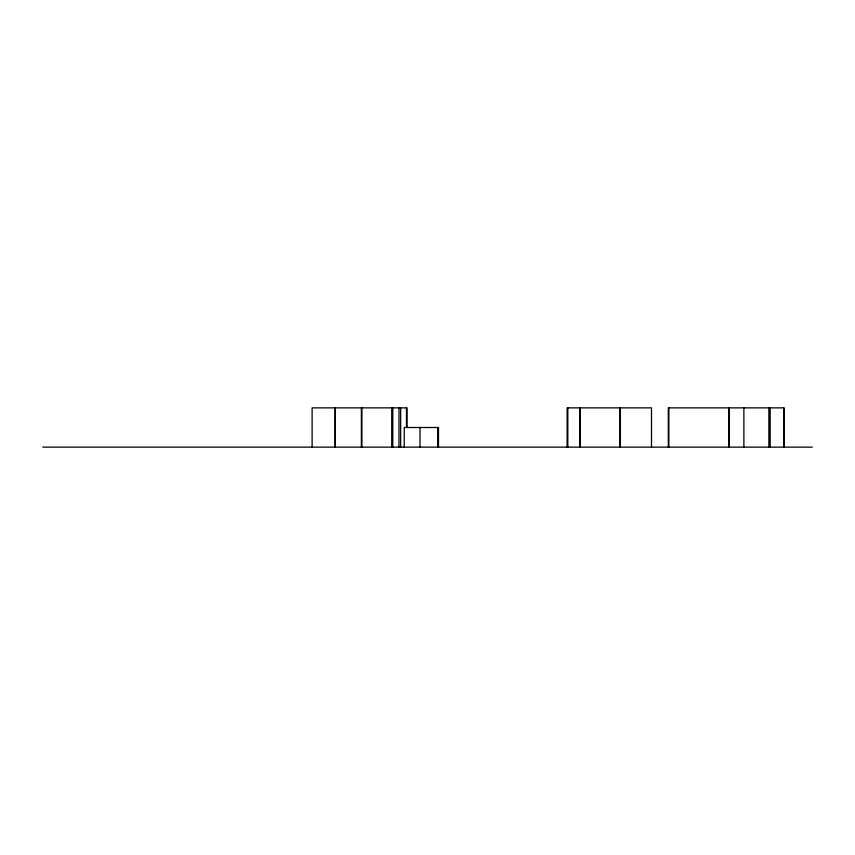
<?xml version="1.0" encoding="UTF-8"?>
<svg xmlns="http://www.w3.org/2000/svg" width="855" height="855" viewBox="0 0 855 855"><rect width="100%" height="100%" fill="white"/><g stroke="black" fill="none" stroke-linecap="round" stroke-linejoin="round"><path stroke-width="1.28" d="M42.75 447.133L812.25 447.133M784.056 447.133L784.056 407.867L668.3 407.867L668.3 447.133M783.779 407.867L783.779 447.133M770.152 407.867L770.152 447.133M768.891 407.867L768.891 447.133M743.882 407.867L743.882 447.133M729.133 407.867L729.133 447.133M728.994 407.867L728.994 447.133M668.867 407.867L668.867 447.133M651.499 447.133L651.499 407.867L567.132 407.867L567.132 447.133M620.388 407.867L620.388 447.133M619.939 407.867L619.939 447.133M567.816 407.867L567.816 447.133M438.497 447.133L438.497 427.5L404.233 427.5L404.233 447.133M437.76 427.5L437.76 447.133M420.062 427.5L419.987 447.133M407.023 427.5L407.023 407.867L312.118 407.867L312.118 447.133M406.467 407.867L406.467 427.5M400.664 407.867L400.664 447.133M398.996 407.867L398.996 447.133M392.776 407.867L392.776 447.133M391.729 407.867L391.729 447.133M361.9 407.867L361.9 447.133M361.376 407.867L361.376 447.133M335.363 407.867L335.363 447.133M335.01 407.867L335.01 447.133M580 447.133L580 407.867L579.882 447.133"/></g></svg>
